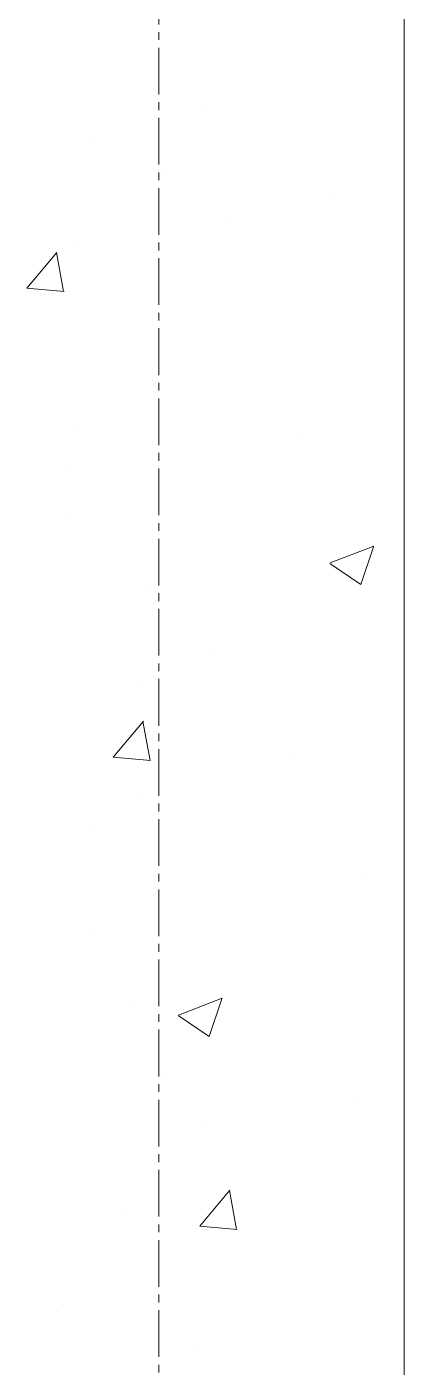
# Model space of a CAD drawing. Header units: millimetres. Extents: x 470010 to 1231400, y -134005 to 421770.
# Drawn here: x 806469 to 806623, y 171361 to 171907 of the extents above; entities that cross this region are included whole.
import ezdxf
from ezdxf.enums import TextEntityAlignment as Align

# ---------------------------------------------------------------- set-up
doc = ezdxf.new("R2010")
doc.units = ezdxf.units.MM
doc.linetypes.add('CENTER2', pattern=[28.575, 19.05, -3.175, 3.175, -3.175])
doc.layers.get('Defpoints').update_dxf_attribs({"color": 140})
doc.layers.add('АР_Стены ПЕНОблок', color=52, linetype='Continuous', lineweight=20)
doc.layers.add('АР_Штриховка', color=8, linetype='Continuous', lineweight=0)
doc.layers.add('РД_Оси_100', color=7, linetype='Continuous', lineweight=0, true_color=0x525252)
doc.styles.add('style1', font='ARIALN.TTF')

# ---------------------------------------------------------------- blocks, each defined once
blk = doc.blocks.new('СОШ_2200_АР_ОСИ_М100_28.05.24')
at = {"layer": 'РД_Оси_100', "color": 251, "linetype": 'CENTER2', "true_color": 0x636466}
blk.add_line((0, -6155), (0, 139938.679), dxfattribs=at)
blk = doc.blocks.new('A$C9108343f')
at = {"layer": 'АР_Стены ПЕНОблок', "color": 18, "linetype": 'Continuous', "lineweight": 20, "true_color": 0x000000}
blk.add_line((140904.09, 237679.49), (140904.09, 313879.49), dxfattribs=at)
at = {"layer": 'АР_Штриховка', "color": 18, "linetype": 'Continuous', "lineweight": 0, "true_color": 0x000000}
for p, q in [((140822.12, 272239.94), (140822.12, 272239.94)), ((140776.47, 272226.07), (140776.47, 272226.07)), ((140804.74, 272213.93), (140804.74, 272213.93)), ((140875.68, 272205.82), (140875.68, 272205.82)), ((140832.69, 272194.18), (140832.69, 272194.18)), ((140769.11, 272185.81), (140769.11, 272185.81)), ((140750.33, 272166.76), (140762.57, 272181.36)), ((140765.34, 272165.39), (140762.4, 272181.31)), ((140750.33, 272166.75), (140765.51, 272165.42)), ((140801.65, 272129.37), (140801.65, 272129.37)), ((140771.59, 272110.83), (140771.59, 272110.83)), ((140862.07, 272106.66), (140862.07, 272106.66)), ((140765.88, 272094), (140765.88, 272094)), ((140765.98, 272074.52), (140765.98, 272074.52)), ((140873.94, 272054.81), (140891.73, 272061.64)), ((140886.49, 272046.09), (140891.64, 272061.44)), ((140873.85, 272054.61), (140886.48, 272046.09)), ((140798.56, 272044.82), (140798.56, 272044.82)), ((140826.84, 272018.75), (140826.84, 272018.75)), ((140795.25, 272006.48), (140795.25, 272006.48)), ((140785.57, 271975.71), (140797.82, 271990.3)), ((140800.58, 271974.34), (140797.65, 271990.26)), ((140785.57, 271975.7), (140800.75, 271974.37)), ((140857.72, 271975.31), (140857.72, 271975.31)), ((140795.47, 271960.26), (140795.47, 271960.26)), ((140775.68, 271946.92), (140775.68, 271946.92)), ((140888.85, 271927.42), (140888.85, 271927.42)), ((140775.72, 271904.43), (140775.72, 271904.43)), ((140812.14, 271870.63), (140829.92, 271877.45)), ((140824.69, 271861.9), (140829.84, 271877.25)), ((140792.38, 271875.71), (140792.38, 271875.71)), ((140812.05, 271870.43), (140824.68, 271861.9)), ((140807.18, 271846.2), (140807.18, 271846.2)), ((140885.61, 271835.61), (140885.61, 271835.61)), ((140822.03, 271827.24), (140822.03, 271827.24)), ((140820.82, 271784.65), (140833.06, 271799.24)), ((140835.83, 271783.28), (140832.89, 271799.2)), ((140789.3, 271791.15), (140789.3, 271791.15)), ((140820.82, 271784.64), (140836, 271783.31)), ((140765.23, 271752.88), (140765.23, 271752.88)), ((140818.79, 271735.43), (140818.79, 271735.43))]:
    blk.add_line(p, q, dxfattribs=at)
at = {"layer": 'РД_Оси_100'}
blk.add_blockref('СОШ_2200_АР_ОСИ_М100_28.05.24', (140804.09, 223079.49), dxfattribs=at)
at = {"layer": 'Defpoints', "color": 18, "true_color": 0x000000, "style": 'style1'}
for p in [(143949.34, 316089.12), (143974.98, 281639.5), (143890.4, 273244.71), (143839.99, 264276.81), (143967.75, 254892.38), (12251.96, 104178.14), (12382.58, 96023.14)]:
    blk.add_attdef('АР-ПОМЕЩЕНИЕ:НАИМЕНОВАНИЕ', text='', height=100, dxfattribs=at).set_placement(p, align=Align.MIDDLE)
at = {"layer": 'Defpoints', "color": 18, "true_color": 0x000000, "style": 'style1', "flags": 8}
for p in [(143951.3, 279099.09), (143848.34, 269251.11), (143875.33, 260094.25), (144049.74, 250824.7), (163419.28, 238153.36), (155897.46, 237965.97), (183037.2, 237965.97), (143342.94, 237876.19)]:
    blk.add_attdef('АР-ПОМЕЩЕНИЕ:НАИМЕНОВАНИЕ', text='', height=100, dxfattribs=at).set_placement(p, align=Align.MIDDLE)

msp = doc.modelspace()

# ---------------------------------------------------------------- linework, layer by layer
at = {"layer": 'АР_Стены ПЕНОблок', "color": 18, "linetype": 'Continuous', "lineweight": 20, "true_color": 0x000000}
msp.add_line((806622.706, 137313.251), (806622.706, 213513.251), dxfattribs=at)
at = {"layer": 'АР_Штриховка', "color": 18, "linetype": 'Continuous', "lineweight": 0, "true_color": 0x000000}
for p, q in [((806468.941, 171800.52), (806481.186, 171815.113)), ((806483.952, 171799.15), (806481.015, 171815.072)), ((806468.94, 171800.51), (806484.122, 171799.182)), ((806592.553, 171688.571), (806610.338, 171695.398)), ((806605.105, 171679.848), (806610.256, 171695.197)), ((806592.463, 171688.372), (806605.097, 171679.85)), ((806504.185, 171609.463), (806516.43, 171624.057)), ((806519.195, 171608.093), (806516.258, 171624.015)), ((806504.184, 171609.453), (806519.366, 171608.125)), ((806530.751, 171504.383), (806548.536, 171511.21)), ((806543.303, 171495.66), (806548.454, 171511.009)), ((806530.661, 171504.184), (806543.295, 171495.662)), ((806539.428, 171418.407), (806551.673, 171433)), ((806554.438, 171417.036), (806551.501, 171432.958)), ((806539.427, 171418.397), (806554.609, 171417.068))]:
    msp.add_line(p, q, dxfattribs=at)

# ---------------------------------------------------------------- block references
msp.add_blockref('A$C9108343f', (665718.612, -100366.242))
at = {"layer": 'РД_Оси_100'}
msp.add_blockref('СОШ_2200_АР_ОСИ_М100_28.05.24', (806522.706, 122713.251), dxfattribs=at)

doc.saveas('drawing.dxf')
